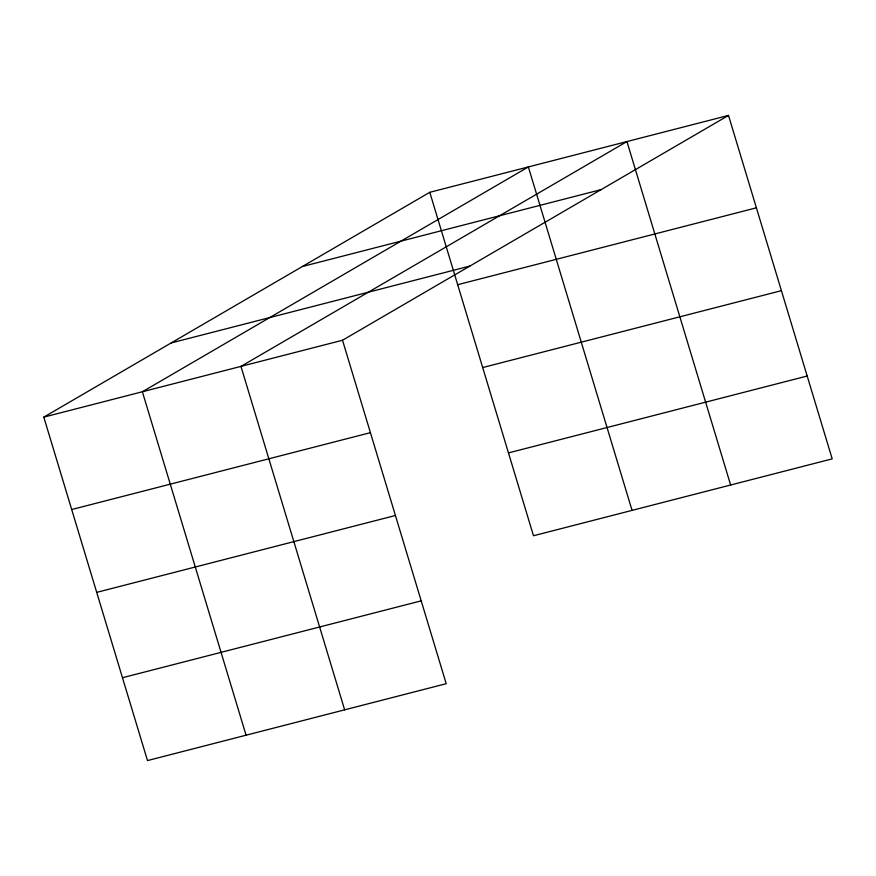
<?xml version="1.0" encoding="UTF-8"?>
<svg xmlns="http://www.w3.org/2000/svg" width="876" height="876" viewBox="0 0 876 876"><rect width="100%" height="100%" fill="white"/><g stroke="black" fill="none" stroke-linecap="round" stroke-linejoin="round"><path stroke-width="1.31" d="M728.503 115.424L342.516 340.249L446.212 683.696L147.496 760.576L43.8 417.129L429.787 192.304L728.503 115.424L832.2 458.871L533.484 535.751L429.787 192.304M302.417 266.501L601.133 189.621M171.181 342.943L469.897 266.063M457.688 284.7L756.404 207.82M43.8 417.129L342.516 340.249M482.698 367.548L781.414 290.668M71.701 509.536L370.417 432.656M508.474 452.903L807.19 376.023M96.71 592.373L395.426 515.493M122.476 677.728L421.203 600.848M730.639 485.008L626.942 141.562L240.955 366.398L344.64 709.834M632.056 510.38L528.37 166.933L142.372 391.758L246.068 735.205"/></g></svg>
